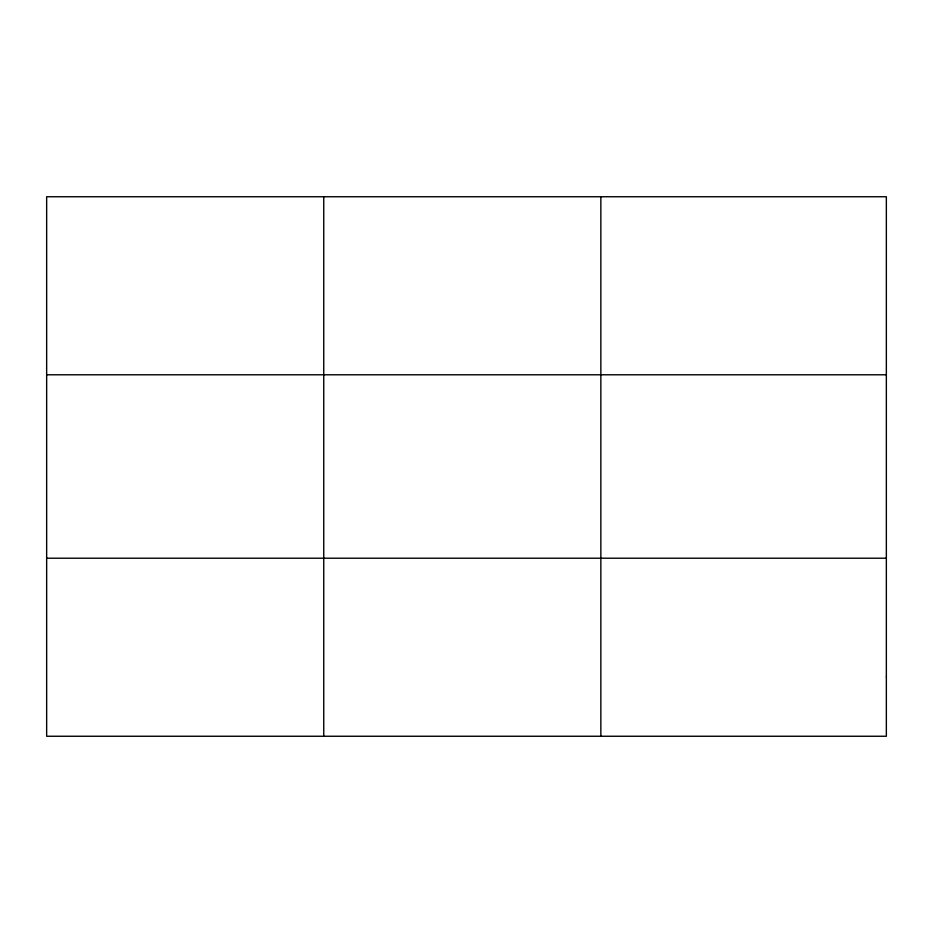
<?xml version="1.0" encoding="UTF-8"?>
<svg xmlns="http://www.w3.org/2000/svg" width="933" height="933" viewBox="0 0 933 933"><rect width="100%" height="100%" fill="white"/><g stroke="black" fill="none" stroke-linecap="round" stroke-linejoin="round"><path stroke-width="1.4" d="M323.751 196.746L323.751 736.254M600.852 196.746L600.852 736.254M46.65 374.786L886.35 374.786M46.65 558.214L886.35 558.214M886.35 676.903L886.35 736.254L46.65 736.254L46.65 196.746L886.35 196.746L886.35 676.903"/></g></svg>
